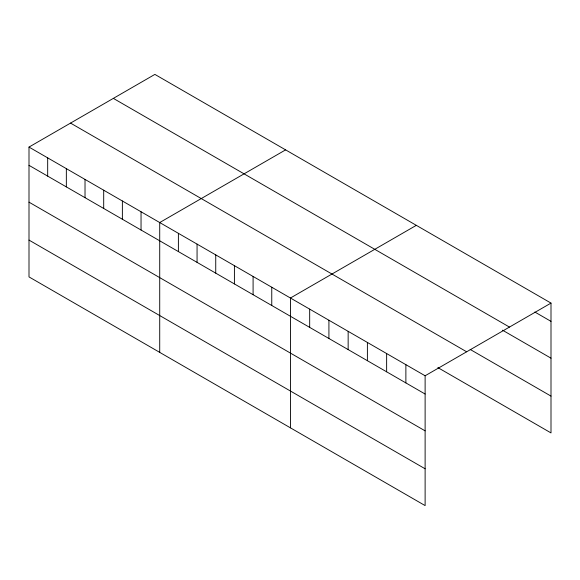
<?xml version="1.0" encoding="UTF-8"?>
<svg xmlns="http://www.w3.org/2000/svg" width="580" height="580" viewBox="0 0 580 580"><rect width="100%" height="100%" fill="white"/><g stroke="black" fill="none" stroke-linecap="round" stroke-linejoin="round"><path stroke-width="0.87" d="M29 147.081L425.118 375.775L425.118 505.6L29 276.906L29 147.081L154.882 74.4L551 303.094L551 432.919L437.871 367.604M285.606 149.872L159.718 222.546L159.718 352.372M416.324 225.337L290.435 298.019L290.435 427.844M425.118 375.775L551 303.094M534.84 312.025L551 321.356M113.347 98.382L509.458 327.076M502.512 330.18L551 358.172M470.191 349.45L551 396.104M70.542 123.098L466.653 351.792M29 165.336L425.118 394.03M29 202.159L425.118 430.853M29 240.091L425.118 468.785M405.877 364.668L405.877 382.923M386.635 353.561L386.635 371.816M367.394 342.446L367.394 360.709M348.152 331.339L348.152 349.602M328.918 320.232L328.918 338.495M309.676 309.125L309.676 327.388M271.759 287.238L271.759 305.493M253.09 276.457L253.09 294.712M234.414 265.676L234.414 283.932M215.738 254.895L215.738 273.151M197.062 244.115L197.062 262.37M178.393 233.327L178.393 251.589M141.041 211.765L141.041 230.028M122.373 200.985L122.373 219.247M103.697 190.204L103.697 208.466M85.021 179.423L85.021 197.686M66.345 168.642L66.345 186.898M47.676 157.862L47.676 176.117"/></g></svg>
